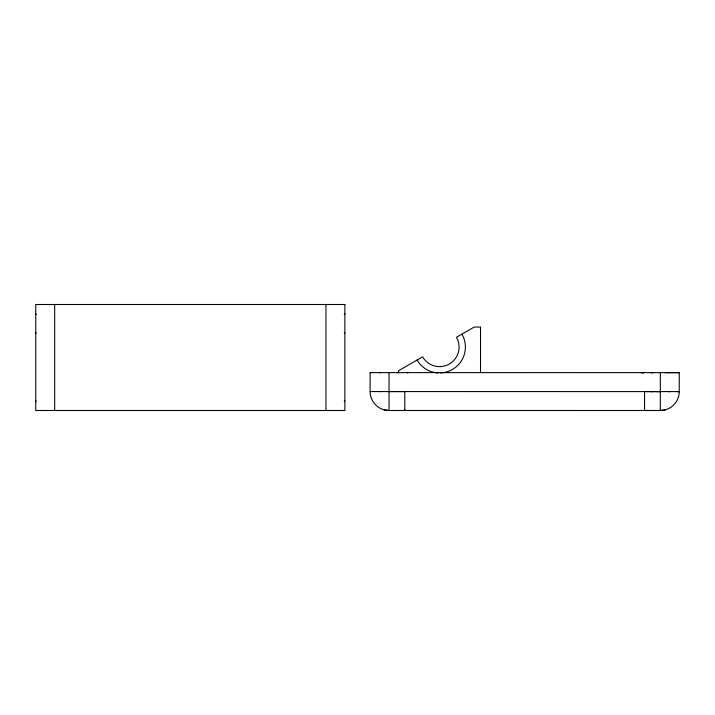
<?xml version="1.0" encoding="UTF-8"?>
<svg xmlns="http://www.w3.org/2000/svg" width="715" height="715" viewBox="0 0 715 715"><rect width="100%" height="100%" fill="white"/><g stroke="black" fill="none" stroke-linecap="round" stroke-linejoin="round"><path stroke-width="1.07" d="M665.218 409.874L660.32 410.499L389.04 410.49A18.93 18.93 0 0 1 370.12 391.561L370.12 372.631L679.25 372.64L665.057 372.631M384.143 409.874L389.04 410.49L389.04 372.667M402.697 410.49L404.815 410.49L404.815 409.838M480.525 372.658L480.525 327.05L474.215 327.05L456.456 337.301A19.555 19.555 0 0 1 449.297 364.024A19.555 19.555 0 0 1 422.583 356.865L398.505 370.763L398.505 372.667L397.236 372.658M649.166 410.49L644.555 410.49L644.555 409.847M660.32 372.667L660.32 410.499A18.93 18.93 0 0 0 679.25 391.552L679.25 372.64M370.12 372.631L370.763 372.667M344.237 314.609L344.88 313.965M379.576 372.667L380.845 372.667M370.12 391.561L660.32 391.597L656.272 391.552M379.576 391.588L380.845 391.588M650.856 391.597L652.125 391.597L651.177 391.597M678.598 391.597L679.25 391.597L676.712 391.597M35.75 332.886L36.394 332.886M344.237 332.886L344.88 332.886M650.865 372.631L653.635 372.64M651.177 372.667L652.125 372.667M668.516 372.667L669.463 372.64M679.25 391.579L644.546 391.579L644.546 410.499M35.75 401.026L36.394 401.026M344.237 401.026L344.88 401.026M389.04 391.579L399.417 391.588M400.194 391.588L404.806 391.579L404.815 410.49M35.75 313.965L36.394 314.609M325.951 304.501L325.951 410.49M54.68 304.501L54.68 410.49M461.917 334.155A25.865 25.865 0 0 1 440.476 372.935M438.554 372.935A25.865 25.865 0 0 1 417.113 360.02M407.97 372.667L407.327 372.667L407.97 372.667M642.043 372.667L641.391 372.667L643.929 372.667L642.043 372.667M669.785 391.597L668.516 391.597L669.785 391.597M344.88 304.501L35.75 304.501L35.75 410.49L344.88 410.49L344.88 304.501"/></g></svg>
